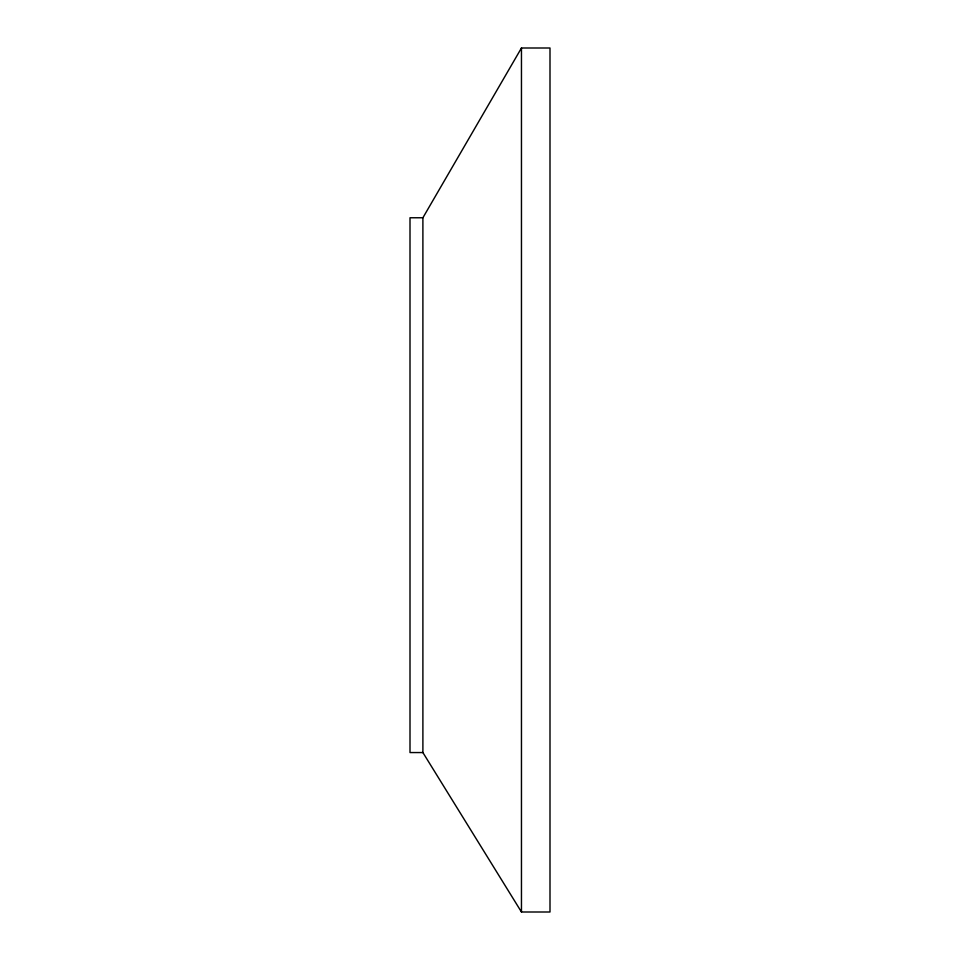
<?xml version="1.0" encoding="UTF-8"?>
<svg xmlns="http://www.w3.org/2000/svg" width="960" height="960" viewBox="0 0 960 960"><rect width="100%" height="100%" fill="white"/><g stroke="black" fill="none" stroke-linecap="round" stroke-linejoin="round"><path stroke-width="1.44" d="M422.892 217.764L521.46 48L549.996 48L549.996 912L521.46 912L422.892 752.556L422.892 217.764L410.004 217.764L410.004 752.556L422.892 752.556M521.46 48L521.46 912"/></g></svg>
